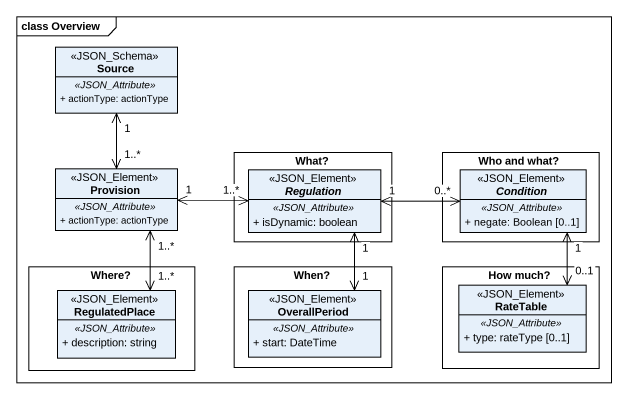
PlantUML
@startuml
mainframe class Overview
hide circle
hide empty members
skinparam classAttributeIconSize 0
class Source <<JSON_Schema>> {
  .. <<JSON_Attribute>> ..
  + actionType: actionType
}
rectangle "What?" as What {
  abstract class Regulation <<JSON_Element>> {
    .. <<JSON_Attribute>> ..
    + isDynamic: boolean
  }
}
rectangle "Who and what?" as Who_and_what {
  abstract class Condition <<JSON_Element>> {
    .. <<JSON_Attribute>> ..
    + negate: Boolean [0..1]
  }
}
class Provision <<JSON_Element>> {
  .. <<JSON_Attribute>> ..
  + actionType: actionType
}
rectangle "Where?" as Where {
  class RegulatedPlace <<JSON_Element>> {
    .. <<JSON_Attribute>> ..
    + description: string
  }
}
rectangle "When?" as When {
  class OverallPeriod <<JSON_Element>> {
    .. <<JSON_Attribute>> ..
    + start: DateTime
  }
}
rectangle "How much?" as How_much {
  class RateTable <<JSON_Element>> {
    .. <<JSON_Attribute>> ..
    + type: rateType [0..1]
  }
}
Source "1" <--> "1..*" Provision
Provision "1" <-right-> "1..*" Regulation
Provision "1..*" <--> "1..*" RegulatedPlace
Regulation "1" <-right-> "0..*" Condition
Regulation "1" <--> "1" OverallPeriod
Condition "1" <--> "0..1" RateTable
@enduml
